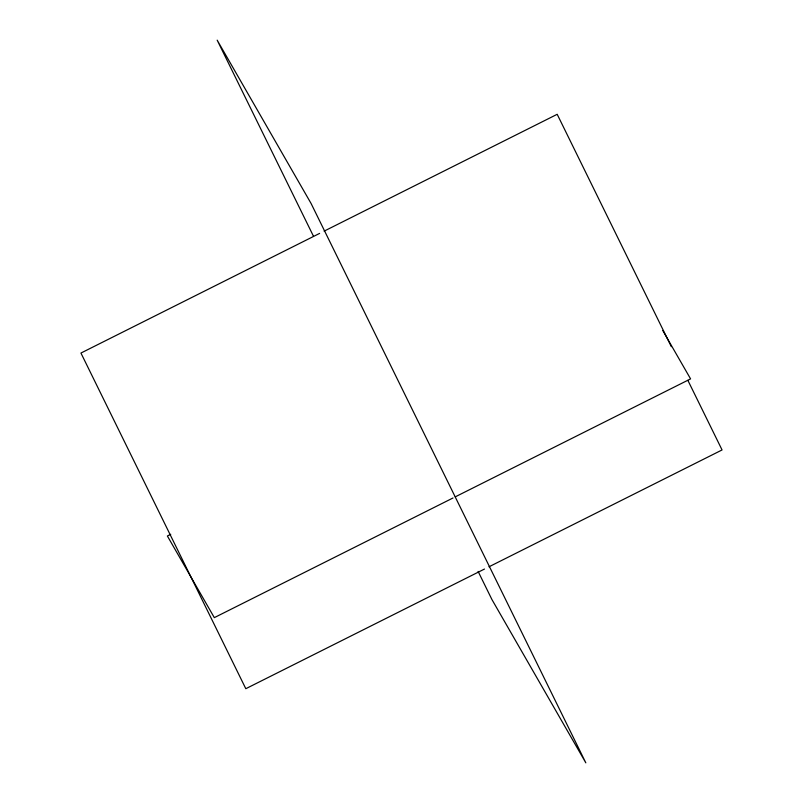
<?xml version="1.0" encoding="UTF-8"?>
<svg xmlns="http://www.w3.org/2000/svg" width="803" height="803" viewBox="0 0 803 803"><rect width="100%" height="100%" fill="white"/><g stroke="black" fill="none" stroke-linecap="round" stroke-linejoin="round"><path stroke-width="1.2" d="M319.624 233.392L80.942 353.049L245.808 688.703L484.49 569.046M324.111 231.144L557.192 114.297L671.328 346.675M170.738 534.316L167.375 535.992L214.321 617.637L453.012 497.98M455.251 496.856L690.58 378.886L662.776 330.545M488.977 566.798L722.058 449.951L687.87 380.351M313.361 236.002L217.171 40.15L311.062 203.44L585.829 762.85L491.938 599.56L478.116 571.425"/></g></svg>
